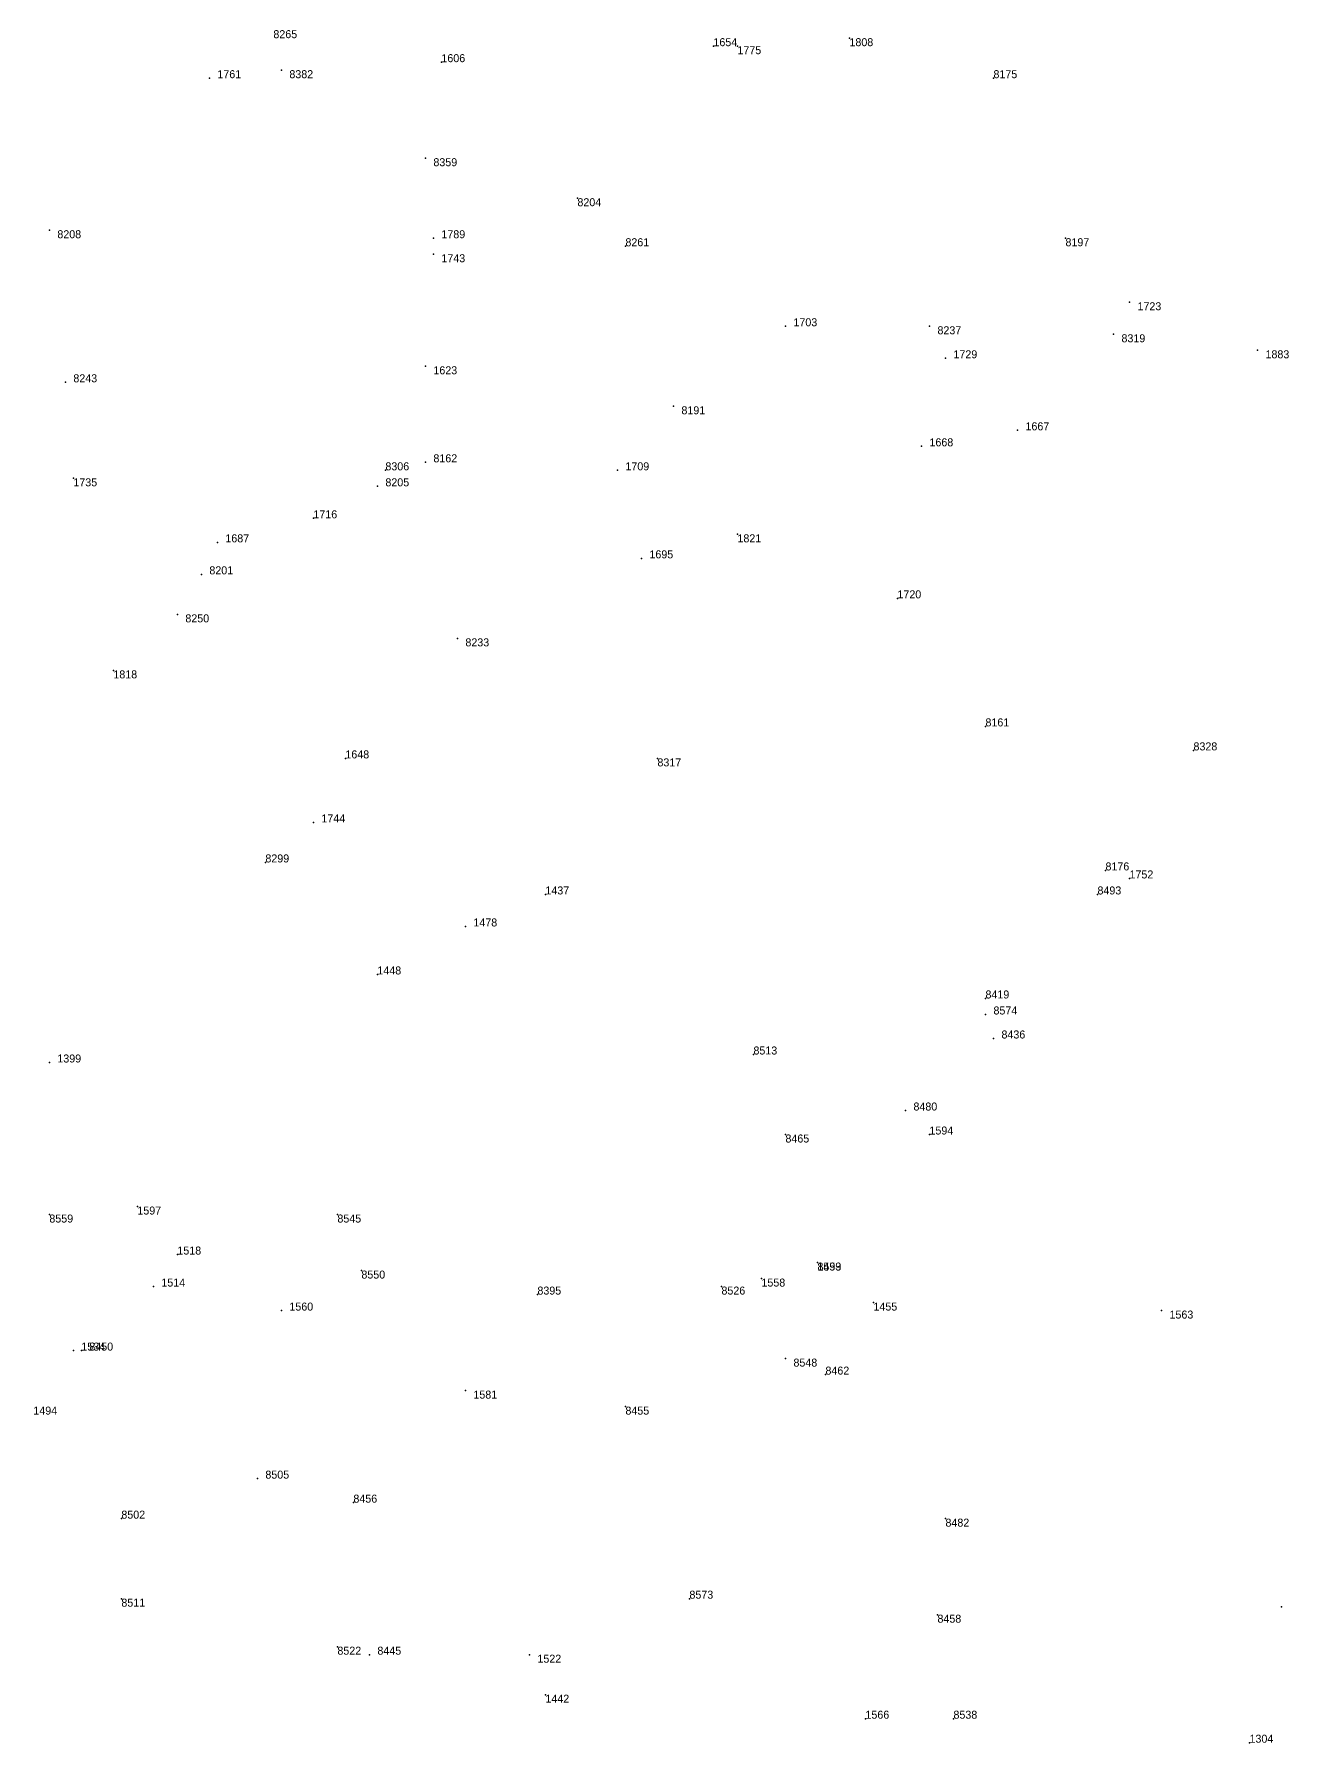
# Model space of a CAD drawing. Extents: x -0.07 to 1.1, y -0.07 to 1.1.
# Drawn here: x 0.1031 to 0.2599, y 0.398 to 0.6115 of the extents above; entities that cross this region are included whole.
import ezdxf

# ---------------------------------------------------------------- set-up
doc = ezdxf.new("R2010")
doc.units = 0
for name, color, linetype in [('Facilities', 3, 'CONTINUOUS'), ('Normals', 1, 'CONTINUOUS'), ('Source_points', 5, 'CONTINUOUS'), ('Text', 3, 'CONTINUOUS')]:
    doc.layers.add(name, color=color, linetype=linetype)

msp = doc.modelspace()

# ---------------------------------------------------------------- linework, layer by layer
at = {"layer": 'Facilities', "color": 3}
for p in [(0.205, 0.611), (0.188, 0.61), (0.191, 0.61), (0.134, 0.607, 1), (0.154, 0.608), (0.125, 0.606), (0.223, 0.606, 1), (0.152, 0.596, 1), (0.171, 0.591, 1), (0.105, 0.587, 1), (0.153, 0.586), (0.232, 0.586, 1), (0.153, 0.584), (0.177, 0.585, 1), (0.24, 0.578), (0.197, 0.575), (0.215, 0.575, 1), (0.238, 0.574, 1), (0.217, 0.571), (0.256, 0.572), (0.107, 0.568, 1), (0.152, 0.57), (0.183, 0.565, 1), (0.226, 0.562), (0.214, 0.56), (0.152, 0.558, 1), (0.108, 0.556), (0.147, 0.557, 1), (0.176, 0.557), (0.146, 0.555, 1), (0.138, 0.551), (0.191, 0.549), (0.126, 0.548), (0.179, 0.546), (0.124, 0.544, 1), (0.211, 0.541), (0.121, 0.539, 1), (0.156, 0.536, 1), (0.113, 0.532), (0.222, 0.525, 1), (0.142, 0.521), (0.181, 0.521, 1), (0.248, 0.522, 1), (0.138, 0.513), (0.132, 0.508, 1), (0.237, 0.507, 1), (0.167, 0.504), (0.236, 0.504, 1), (0.24, 0.506), (0.157, 0.5), (0.146, 0.494), (0.222, 0.491, 1), (0.222, 0.489, 1), (0.223, 0.486, 1), (0.105, 0.483), (0.193, 0.484, 1), (0.212, 0.477, 1), (0.197, 0.474, 1), (0.215, 0.474), (0.105, 0.464, 1), (0.116, 0.465), (0.141, 0.464, 1), (0.121, 0.459), (0.144, 0.457, 1), (0.201, 0.458), (0.201, 0.458, 1), (0.118, 0.455), (0.189, 0.455, 1), (0.194, 0.456), (0.166, 0.454, 1), (0.208, 0.453), (0.134, 0.452), (0.244, 0.452), (0.108, 0.447), (0.109, 0.447, 1), (0.197, 0.446, 1), (0.157, 0.442), (0.202, 0.444, 1), (0.177, 0.44, 1), (0.131, 0.431, 1), (0.143, 0.428, 1), (0.114, 0.426, 1), (0.217, 0.426, 1), (0.114, 0.416, 1), (0.185, 0.416, 1), (0.259, 0.415, 1), (0.216, 0.414, 1), (0.141, 0.41, 1), (0.145, 0.409, 1), (0.165, 0.409), (0.167, 0.404), (0.207, 0.401), (0.218, 0.401, 1), (0.255, 0.398)]:
    msp.add_point(p, dxfattribs=at)
at = {"layer": 'Normals', "color": 1}
for p, q in [((0.205, 0.611), (0.205, 0.611, 0.1)), ((0.188, 0.61), (0.188, 0.61, 0.1)), ((0.191, 0.61), (0.191, 0.61, 0.1)), ((0.134, 0.607, 1), (0.134, 0.607, 1.1)), ((0.154, 0.608), (0.154, 0.608, 0.1)), ((0.125, 0.606), (0.125, 0.606, 0.1)), ((0.223, 0.606, 1), (0.223, 0.606, 1.1)), ((0.152, 0.596, 1), (0.152, 0.596, 1.1)), ((0.171, 0.591, 1), (0.171, 0.591, 1.1)), ((0.105, 0.587, 1), (0.105, 0.587, 1.1)), ((0.153, 0.586), (0.153, 0.586, 0.1)), ((0.232, 0.586, 1), (0.232, 0.586, 1.1)), ((0.153, 0.584), (0.153, 0.584, 0.1)), ((0.177, 0.585, 1), (0.177, 0.585, 1.1)), ((0.24, 0.578), (0.24, 0.578, 0.1)), ((0.197, 0.575), (0.197, 0.575, 0.1)), ((0.215, 0.575, 1), (0.215, 0.575, 1.1)), ((0.238, 0.574, 1), (0.238, 0.574, 1.1)), ((0.217, 0.571), (0.217, 0.571, 0.1)), ((0.256, 0.572), (0.256, 0.572, 0.1)), ((0.107, 0.568, 1), (0.107, 0.568, 1.1)), ((0.152, 0.57), (0.152, 0.57, 0.1)), ((0.183, 0.565, 1), (0.183, 0.565, 1.1)), ((0.226, 0.562), (0.226, 0.562, 0.1)), ((0.214, 0.56), (0.214, 0.56, 0.1)), ((0.152, 0.558, 1), (0.152, 0.558, 1.1)), ((0.108, 0.556), (0.108, 0.556, 0.1)), ((0.147, 0.557, 1), (0.147, 0.557, 1.1)), ((0.176, 0.557), (0.176, 0.557, 0.1)), ((0.146, 0.555, 1), (0.146, 0.555, 1.1)), ((0.138, 0.551), (0.138, 0.551, 0.1)), ((0.191, 0.549), (0.191, 0.549, 0.1)), ((0.126, 0.548), (0.126, 0.548, 0.1)), ((0.179, 0.546), (0.179, 0.546, 0.1)), ((0.124, 0.544, 1), (0.124, 0.544, 1.1)), ((0.211, 0.541), (0.211, 0.541, 0.1)), ((0.121, 0.539, 1), (0.121, 0.539, 1.1)), ((0.156, 0.536, 1), (0.156, 0.536, 1.1)), ((0.113, 0.532), (0.113, 0.532, 0.1)), ((0.222, 0.525, 1), (0.222, 0.525, 1.1)), ((0.142, 0.521), (0.142, 0.521, 0.1)), ((0.181, 0.521, 1), (0.181, 0.521, 1.1)), ((0.248, 0.522, 1), (0.248, 0.522, 1.1)), ((0.138, 0.513), (0.138, 0.513, 0.1)), ((0.132, 0.508, 1), (0.132, 0.508, 1.1)), ((0.237, 0.507, 1), (0.237, 0.507, 1.1)), ((0.167, 0.504), (0.167, 0.504, 0.1)), ((0.236, 0.504, 1), (0.236, 0.504, 1.1)), ((0.24, 0.506), (0.24, 0.506, 0.1)), ((0.157, 0.5), (0.157, 0.5, 0.1)), ((0.146, 0.494), (0.146, 0.494, 0.1)), ((0.222, 0.491, 1), (0.222, 0.491, 1.1)), ((0.222, 0.489, 1), (0.222, 0.489, 1.1)), ((0.223, 0.486, 1), (0.223, 0.486, 1.1)), ((0.105, 0.483), (0.105, 0.483, 0.1)), ((0.193, 0.484, 1), (0.193, 0.484, 1.1)), ((0.212, 0.477, 1), (0.212, 0.477, 1.1)), ((0.197, 0.474, 1), (0.197, 0.474, 1.1)), ((0.215, 0.474), (0.215, 0.474, 0.1)), ((0.105, 0.464, 1), (0.105, 0.464, 1.1)), ((0.116, 0.465), (0.116, 0.465, 0.1)), ((0.141, 0.464, 1), (0.141, 0.464, 1.1)), ((0.121, 0.459), (0.121, 0.459, 0.1)), ((0.144, 0.457, 1), (0.144, 0.457, 1.1)), ((0.201, 0.458), (0.201, 0.458, 0.1)), ((0.201, 0.458, 1), (0.201, 0.458, 1.1)), ((0.118, 0.455), (0.118, 0.455, 0.1)), ((0.189, 0.455, 1), (0.189, 0.455, 1.1)), ((0.194, 0.456), (0.194, 0.456, 0.1)), ((0.166, 0.454, 1), (0.166, 0.454, 1.1)), ((0.208, 0.453), (0.208, 0.453, 0.1)), ((0.134, 0.452), (0.134, 0.452, 0.1)), ((0.244, 0.452), (0.244, 0.452, 0.1)), ((0.108, 0.447), (0.108, 0.447, 0.1)), ((0.109, 0.447, 1), (0.109, 0.447, 1.1)), ((0.197, 0.446, 1), (0.197, 0.446, 1.1)), ((0.157, 0.442), (0.157, 0.442, 0.1)), ((0.202, 0.444, 1), (0.202, 0.444, 1.1)), ((0.177, 0.44, 1), (0.177, 0.44, 1.1)), ((0.131, 0.431, 1), (0.131, 0.431, 1.1)), ((0.143, 0.428, 1), (0.143, 0.428, 1.1)), ((0.114, 0.426, 1), (0.114, 0.426, 1.1)), ((0.217, 0.426, 1), (0.217, 0.426, 1.1)), ((0.114, 0.416, 1), (0.114, 0.416, 1.1)), ((0.185, 0.416, 1), (0.185, 0.416, 1.1)), ((0.259, 0.415, 1), (0.259, 0.415, 1.1)), ((0.216, 0.414, 1), (0.216, 0.414, 1.1)), ((0.141, 0.41, 1), (0.141, 0.41, 1.1)), ((0.145, 0.409, 1), (0.145, 0.409, 1.1)), ((0.165, 0.409), (0.165, 0.409, 0.1)), ((0.167, 0.404), (0.167, 0.404, 0.1)), ((0.207, 0.401), (0.207, 0.401, 0.1)), ((0.218, 0.401, 1), (0.218, 0.401, 1.1)), ((0.255, 0.398), (0.255, 0.398, 0.1))]:
    msp.add_line(p, q, dxfattribs=at)
at = {"layer": 'Source_points', "color": 5}
for p in [(0.205, 0.611), (0.188, 0.61), (0.191, 0.61), (0.134, 0.607, 1), (0.154, 0.608), (0.125, 0.606), (0.223, 0.606, 1), (0.152, 0.596, 1), (0.171, 0.591, 1), (0.105, 0.587, 1), (0.153, 0.586), (0.232, 0.586, 1), (0.153, 0.584), (0.177, 0.585, 1), (0.24, 0.578), (0.197, 0.575), (0.215, 0.575, 1), (0.238, 0.574, 1), (0.217, 0.571), (0.256, 0.572), (0.107, 0.568, 1), (0.152, 0.57), (0.183, 0.565, 1), (0.226, 0.562), (0.214, 0.56), (0.152, 0.558, 1), (0.108, 0.556), (0.147, 0.557, 1), (0.176, 0.557), (0.146, 0.555, 1), (0.138, 0.551), (0.191, 0.549), (0.126, 0.548), (0.179, 0.546), (0.124, 0.544, 1), (0.211, 0.541), (0.121, 0.539, 1), (0.156, 0.536, 1), (0.113, 0.532), (0.222, 0.525, 1), (0.142, 0.521), (0.181, 0.521, 1), (0.248, 0.522, 1), (0.138, 0.513), (0.132, 0.508, 1), (0.237, 0.507, 1), (0.167, 0.504), (0.236, 0.504, 1), (0.24, 0.506), (0.157, 0.5), (0.146, 0.494), (0.222, 0.491, 1), (0.222, 0.489, 1), (0.223, 0.486, 1), (0.105, 0.483), (0.193, 0.484, 1), (0.212, 0.477, 1), (0.197, 0.474, 1), (0.215, 0.474), (0.105, 0.464, 1), (0.116, 0.465), (0.141, 0.464, 1), (0.121, 0.459), (0.144, 0.457, 1), (0.201, 0.458), (0.201, 0.458, 1), (0.118, 0.455), (0.189, 0.455, 1), (0.194, 0.456), (0.166, 0.454, 1), (0.208, 0.453), (0.134, 0.452), (0.244, 0.452), (0.108, 0.447), (0.109, 0.447, 1), (0.197, 0.446, 1), (0.157, 0.442), (0.202, 0.444, 1), (0.177, 0.44, 1), (0.131, 0.431, 1), (0.143, 0.428, 1), (0.114, 0.426, 1), (0.217, 0.426, 1), (0.114, 0.416, 1), (0.185, 0.416, 1), (0.259, 0.415, 1), (0.216, 0.414, 1), (0.141, 0.41, 1), (0.145, 0.409, 1), (0.165, 0.409), (0.167, 0.404), (0.207, 0.401), (0.218, 0.401, 1), (0.255, 0.398)]:
    msp.add_point(p, dxfattribs=at)

# ---------------------------------------------------------------- texts
at = {"layer": 'Text', "color": 3}
for s, p in [('8265', (0.133, 0.611, 1)), ('1654', (0.188, 0.61)), ('1808', (0.205, 0.61)), ('1606', (0.154, 0.608)), ('1775', (0.191, 0.609)), ('1761', (0.126, 0.606)), ('8382', (0.135, 0.606, 1)), ('8175', (0.223, 0.606, 1)), ('8359', (0.153, 0.595, 1)), ('8204', (0.171, 0.59, 1)), ('8208', (0.106, 0.586, 1)), ('1789', (0.154, 0.586)), ('8261', (0.177, 0.585, 1)), ('8197', (0.232, 0.585, 1)), ('1743', (0.154, 0.583)), ('1723', (0.241, 0.577)), ('1703', (0.198, 0.575)), ('8237', (0.216, 0.574, 1)), ('8319', (0.239, 0.573, 1)), ('1729', (0.218, 0.571)), ('1883', (0.257, 0.571)), ('8243', (0.108, 0.568, 1)), ('1623', (0.153, 0.569)), ('8191', (0.184, 0.564, 1)), ('1667', (0.227, 0.562)), ('1668', (0.215, 0.56)), ('8306', (0.147, 0.557, 1)), ('8162', (0.153, 0.558, 1)), ('1709', (0.177, 0.557)), ('1735', (0.108, 0.555)), ('8205', (0.147, 0.555, 1)), ('1716', (0.138, 0.551)), ('1687', (0.127, 0.548)), ('1821', (0.191, 0.548)), ('1695', (0.18, 0.546)), ('8201', (0.125, 0.544, 1)), ('1720', (0.211, 0.541)), ('8250', (0.122, 0.538, 1)), ('8233', (0.157, 0.535, 1)), ('1818', (0.113, 0.531)), ('8161', (0.222, 0.525, 1)), ('1648', (0.142, 0.521)), ('8317', (0.181, 0.52, 1)), ('8328', (0.248, 0.522, 1)), ('1744', (0.139, 0.513)), ('8299', (0.132, 0.508, 1)), ('8176', (0.237, 0.507, 1)), ('1752', (0.24, 0.506)), ('1437', (0.167, 0.504)), ('8493', (0.236, 0.504, 1)), ('1478', (0.158, 0.5)), ('1448', (0.146, 0.494)), ('8419', (0.222, 0.491, 1)), ('8574', (0.223, 0.489, 1)), ('8436', (0.224, 0.486, 1)), ('8513', (0.193, 0.484, 1)), ('1399', (0.106, 0.483)), ('8480', (0.213, 0.477, 1)), ('8465', (0.197, 0.473, 1)), ('1594', (0.215, 0.474)), ('8559', (0.105, 0.463, 1)), ('1597', (0.116, 0.464)), ('8545', (0.141, 0.463, 1)), ('1518', (0.121, 0.459)), ('8550', (0.144, 0.456, 1)), ('8453', (0.201, 0.457, 1)), ('1599', (0.201, 0.457)), ('1514', (0.119, 0.455)), ('8395', (0.166, 0.454, 1)), ('8526', (0.189, 0.454, 1)), ('1558', (0.194, 0.455)), ('1560', (0.135, 0.452)), ('1455', (0.208, 0.452)), ('1563', (0.245, 0.451)), ('1534', (0.109, 0.447)), ('8450', (0.11, 0.447, 1)), ('8548', (0.198, 0.445, 1)), ('8462', (0.202, 0.444, 1)), ('1581', (0.158, 0.441)), ('1494', (0.103, 0.439)), ('8455', (0.177, 0.439, 1)), ('8505', (0.132, 0.431, 1)), ('8456', (0.143, 0.428, 1)), ('8502', (0.114, 0.426, 1)), ('8482', (0.217, 0.425, 1)), ('8573', (0.185, 0.416, 1)), ('8511', (0.114, 0.415, 1)), ('8458', (0.216, 0.413, 1)), ('8522', (0.141, 0.409, 1)), ('8445', (0.146, 0.409, 1)), ('1522', (0.166, 0.408)), ('1442', (0.167, 0.403)), ('1566', (0.207, 0.401)), ('8538', (0.218, 0.401, 1)), ('1304', (0.255, 0.398))]:
    msp.add_text(s, height=0.001, dxfattribs=at).set_placement(p)

doc.saveas('drawing.dxf')
